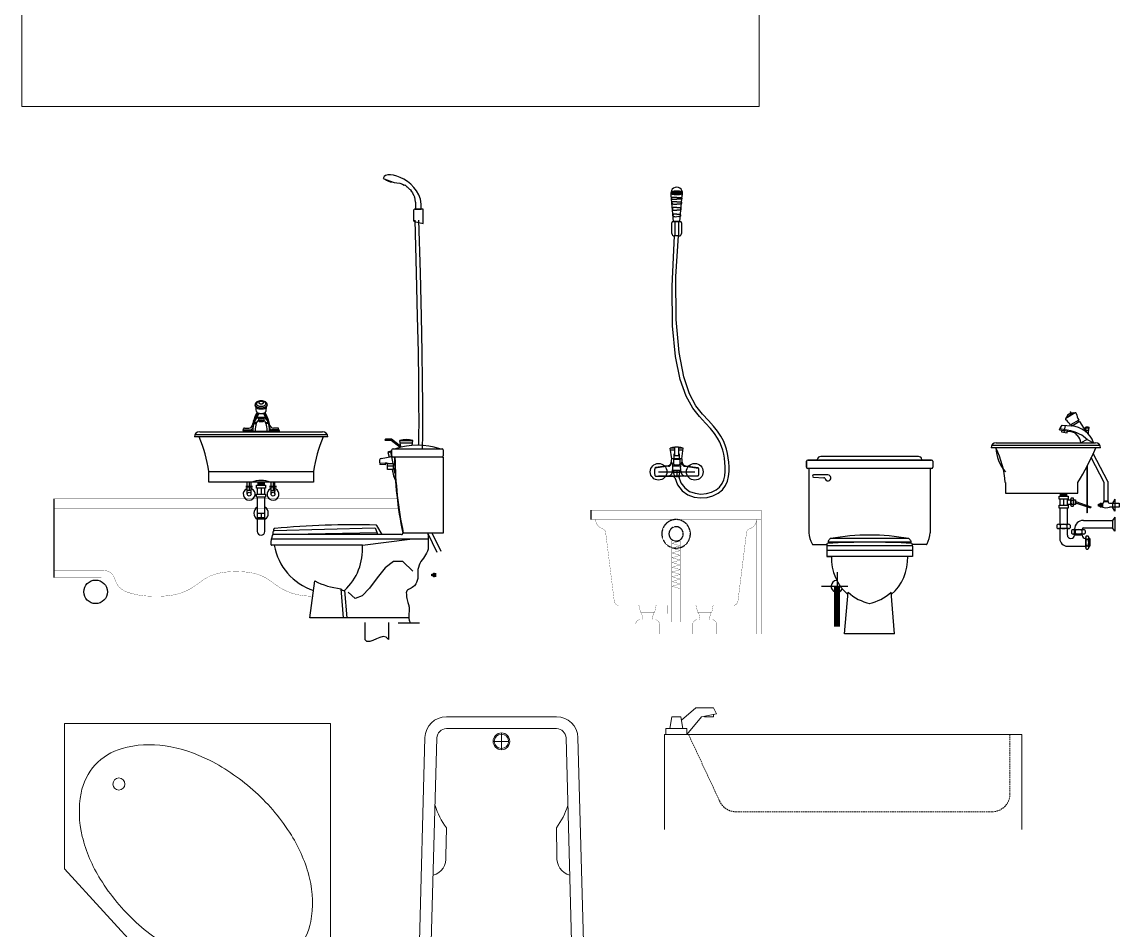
# Model space of a CAD drawing. Header units: inches. Extents: x 242965 to 445791, y 236206 to 423703.
# Drawn here: x 369662 to 374269, y 356805 to 360617 of the extents above; entities that cross this region are included whole.
import ezdxf

# ---------------------------------------------------------------- set-up
doc = ezdxf.new("R2010")
doc.units = ezdxf.units.IN
doc.header["$MEASUREMENT"] = 0
doc.linetypes.add('CENTER2', pattern=[562.5, 375, -62.5, 62.5, -62.5])
doc.linetypes.add('HIDDEN', pattern=[0.375, 0.25, -0.125])
doc.layers.add('8', color=253, linetype='Continuous', lineweight=20)
doc.layers.add('9', color=251, linetype='Continuous', lineweight=13)
for name, color, linetype in [('BATH', 8, 'Continuous'), ('GRID', 8, 'CENTER2'), ('PLUMB', 8, 'Continuous'), ('SANITARY', 8, 'Continuous'), ('WALL', 8, 'Continuous')]:
    doc.layers.add(name, color=color, linetype=linetype)
doc.styles.add('ATT', font='txt')

# ---------------------------------------------------------------- blocks, each defined once
blk = doc.blocks.new('ACAD285E')
at = {"layer": 'SANITARY', "const_width": 1}
for points in [[(-20, 520), (-735, 520)], [(-735, 520), (-735, 0)], [(-20, 480), (-735, 480)], [(-395, 390), (-360, 380), (-395, 370)], [(-395, 370), (-360, 360), (-395, 350)], [(-395, 350), (-360, 340), (-395, 330)], [(-395, 330), (-360, 320), (-395, 310)], [(-395, 310), (-360, 300), (-395, 290)], [(-395, 290), (-360, 280), (-395, 270)], [(-395, 270), (-360, 260), (-395, 250)], [(-395, 250), (-360, 240), (-395, 230)], [(-395, 230), (-360, 220), (-395, 210)], [(-395, 210), (-360, 200), (-395, 190)], [(-467.4, 90), (-497.4, 90), (-527.4, 90)], [(-287.6, 90), (-257.6, 90), (-227.6, 90)]]:
    blk.add_lwpolyline(points, dxfattribs=at)
for points in [[(-40, 480, -0.327533), (-68, 441.8, 0.293445), (-81.8, 425.2), (-117.8, 137.5, -0.378242), (-137.7, 120), (-377.5, 120), (-617.3, 120, -0.378242), (-637.2, 137.5), (-673.2, 425.2, 0.293445), (-687, 441.8, -0.327533), (-715, 480), (-715, 0)], [(-536.7, 120, -0.366629), (-531.7, 115.8), (-527.7, 91.7, 0.366629), (-525.7, 90), (-524.1, 90, -0.366629), (-522.1, 88.3), (-517.4, 60)], [(-458.2, 120, 0.366629), (-463.1, 115.8), (-467.1, 91.7, -0.366629), (-469.1, 90), (-470.7, 90, 0.366629), (-472.7, 88.3), (-477.4, 60)], [(-296.8, 120, -0.366629), (-291.9, 115.8), (-287.9, 91.7, 0.366629), (-285.9, 90), (-284.3, 90, -0.366629), (-282.3, 88.3), (-277.6, 60)], [(-218.3, 120, 0.366629), (-223.3, 115.8), (-227.3, 91.7, -0.366629), (-229.3, 90), (-230.9, 90, 0.366629), (-232.9, 88.3), (-237.6, 60)], [(-447.4, 0), (-447.4, 40, 0.414214), (-467.4, 60), (-497.4, 60), (-527.4, 60, 0.414214), (-547.4, 40), (-547.4, 0)], [(-307.6, 0), (-307.6, 40, -0.414214), (-287.6, 60), (-257.6, 60), (-227.6, 60, -0.414214), (-207.6, 40), (-207.6, 0)]]:
    blk.add_lwpolyline(points, format="xyb", dxfattribs=at)
for points in [[(-395, 390), (-395, 50), (-360, 50), (-360, 390)], [(-415, 120), (-415, 85), (-340, 85), (-340, 120)]]:
    blk.add_lwpolyline(points, close=True, dxfattribs=at)
at = {"layer": 'SANITARY', "linetype": 'HIDDEN'}
for radius in [60, 30]:
    blk.add_circle((-377.5, 420), radius, dxfattribs=at)
blk = doc.blocks.new('A$C0CCF2231')
at = {"layer": 'GRID'}
for p, q in [((1033.5, 259.8), (1033.5, 146.4)), ((968.6, 200), (1079.3, 200))]:
    blk.add_line(p, q, dxfattribs=at)
at = {"layer": 'PLUMB', "const_width": 25}
blk.add_lwpolyline([(1033.5, 200), (1033.5, 30.7)], dxfattribs=at)
at = {"layer": 'SANITARY'}
for p, q in [((346.5, 1730.7), (337.3, 1841.2)), ((373.5, 1730.7), (382.7, 1841.2)), ((340, 1680.7), (340, 1725.7)), ((345, 1730.7), (375, 1730.7)), ((373.5, 1730.7), (346.5, 1730.7)), ((353, 1670.7), (353, 1730.7)), ((367, 1730.7), (367, 1670.7)), ((380, 1725.7), (380, 1680.7)), ((370, 1670.7), (350, 1670.7)), ((2033.4, 927.6), (1994.1, 903.7)), ((2029.2, 928.6), (1995.1, 907.8)), ((2017.8, 928.1), (2000.8, 917.7)), ((2017.8, 928.1), (2029.2, 928.6)), ((2029.2, 928.6), (2030.8, 926.1)), ((1968.2, 860.3), (1978.7, 875.7)), ((1978.7, 875.7), (2017.5, 873)), ((2000.8, 917.7), (1995.1, 907.8)), ((1995.1, 907.8), (1996.6, 905.3)), ((2048, 897.9), (2013.8, 877.1)), ((2016.4, 878.7), (2020, 872.7)), ((2051.6, 891.9), (2020, 872.7)), ((2045.4, 896.3), (2049, 890.4)), ((2051.6, 891.9), (2077.6, 849.2)), ((1967.7, 857.3), (1968.2, 860.3)), ((1967.7, 857.3), (2014.1, 849.1)), ((2014.7, 852.1), (1968.2, 860.3)), ((1977.8, 855.6), (1976.4, 847.7)), ((1976.4, 847.7), (1999, 843.7)), ((1987.7, 845.7), (1992.8, 874.7)), ((1999, 843.7), (2000.4, 851.6)), ((2075.7, 865.7), (2075.7, 866.7)), ((2075.7, 866.7), (2091.7, 866.7)), ((2075.7, 865.7), (2091.7, 865.7)), ((2088.4, 853.7), (2079, 853.7)), ((2079.7, 853.7), (2079.7, 847.4)), ((2087.7, 853.7), (2087.7, 839.8)), ((2091.7, 865.7), (2091.7, 866.7)), ((1682.9, 791.7), (2137.1, 791.7)), ((1702, 802.7), (2118, 802.7)), ((2083.7, 815.7), (2056.7, 802.7)), ((2056.7, 802.7), (2110.7, 802.7)), ((2083.7, 815.7), (2110.7, 802.7)), ((352.5, 779.7), (333, 779.7)), ((339, 734.7), (333, 779.7)), ((352.5, 770.7), (334.2, 770.7)), ((387, 779.7), (367.5, 779.7)), ((385.8, 770.7), (367.5, 770.7)), ((381, 734.7), (387, 779.7)), ((1375, 745), (965, 745)), ((2140, 780.7), (1680, 780.7)), ((2154.5, 635.7), (2100, 740.7)), ((2170.5, 639.6), (2109.3, 757.5)), ((325.5, 703.6), (268.1, 695.4)), ((323.5, 706.2), (270.9, 698.6)), ((381, 734.7), (339, 734.7)), ((341.7, 678.4), (344.4, 699.6)), ((375.5, 704.7), (344.5, 704.7)), ((347.5, 733.2), (372.5, 733.2)), ((347.5, 713.2), (347.5, 733.2)), ((367.5, 708.2), (352.5, 708.2)), ((372.5, 733.2), (372.5, 713.2)), ((378.3, 678.4), (375.6, 699.6)), ((394.5, 703.6), (451.9, 695.4)), ((396.5, 706.2), (449.1, 698.6)), ((905, 700), (905, 725)), ((905, 725), (905, 700)), ((910, 730), (1430, 730)), ((1430, 730), (910, 730)), ((1430, 730), (910, 730)), ((1430, 695), (910, 695)), ((1430, 695), (910, 695)), ((915, 695), (915, 425)), ((1425, 695), (1425, 425)), ((1435, 725), (1435, 700)), ((2081.5, 701.4), (2081.5, 508.2)), ((2083.5, 705.3), (2083.5, 508.2)), ((271.4, 662.7), (345, 662.7)), ((284, 680.7), (436, 680.7)), ((345, 662.7), (284, 662.7)), ((377.3, 686.7), (342.8, 686.7)), ((345, 662.7), (349.5, 657.7)), ((371.4, 677.7), (348.6, 677.7)), ((349.5, 657.7), (352, 657.7)), ((369.4, 662.7), (350.6, 662.7)), ((350.6, 662.7), (369.4, 662.7)), ((360, 686.7), (360, 657.6)), ((370.5, 657.7), (368, 657.7)), ((375, 662.7), (370.5, 657.7)), ((448.6, 662.7), (375, 662.7)), ((995, 667.5), (935, 667.5)), ((935, 657.5), (978.2, 655.7)), ((1740, 635.7), (1740, 590.7)), ((2045, 590.7), (2045, 635.7)), ((2154.5, 557.7), (2154.5, 635.7)), ((2170.5, 639.6), (2170.5, 557.7)), ((1740, 590.7), (2045, 590.7)), ((1965.5, 565.7), (1965.5, 578.2)), ((1965.5, 578.2), (2003.5, 578.2)), ((2003.5, 565.7), (1965.5, 565.7)), ((1968.5, 565.7), (1968.5, 540.7)), ((1984.5, 565.7), (1984.5, 540.7)), ((2000, 563.2), (2015, 563.2)), ((2000.5, 540.7), (2000.5, 565.7)), ((2003.5, 578.2), (2003.5, 565.7)), ((2015, 540.1), (2015, 566.3)), ((2017.3, 570.7), (2024.4, 570.7)), ((2017.3, 561.9), (2024.4, 561.9)), ((2026.7, 566.3), (2026.7, 540.1)), ((2026.7, 563.2), (2035, 563.2)), ((2035, 563.2), (2035, 543.2)), ((2035.8, 555.5), (2099.2, 533.7)), ((2152.5, 557.7), (2152.5, 555.7)), ((2172.5, 557.7), (2152.5, 557.7)), ((2152.5, 555.7), (2172.5, 555.7)), ((2172.5, 555.7), (2172.5, 557.7)), ((2200, 565.7), (2190, 548.7)), ((2200, 565.7), (2200, 515.7)), ((1965.5, 528.2), (1965.5, 540.7)), ((1965.5, 540.7), (2003.5, 540.7)), ((2003.5, 528.2), (1965.5, 528.2)), ((1968.5, 528.2), (1968.5, 460.7)), ((2015, 543.2), (2000, 543.2)), ((2000.5, 460.7), (2000.5, 528.2)), ((2003.5, 540.7), (2003.5, 528.2)), ((2017.3, 544.4), (2024.4, 544.4)), ((2017.3, 535.7), (2024.4, 535.7)), ((2035, 543.2), (2026.7, 543.2)), ((2034.2, 550.8), (2097.5, 529)), ((2083.5, 508.2), (2081.5, 508.2)), ((2099.2, 533.7), (2097.5, 529)), ((2131.5, 536.7), (2131.5, 544.7)), ((2131.5, 544.7), (2135.5, 544.7)), ((2135.5, 536.7), (2131.5, 536.7)), ((2135.5, 544.7), (2139.5, 548.7)), ((2135.5, 544.7), (2135.5, 536.7)), ((2139.5, 532.7), (2135.5, 536.7)), ((2139.5, 548.7), (2143.5, 548.7)), ((2139.5, 548.7), (2139.5, 532.7)), ((2143.5, 532.7), (2139.5, 532.7)), ((2143.5, 548.7), (2143.5, 532.7)), ((2145.5, 548.7), (2145.5, 532.7)), ((2147.5, 548.7), (2147.5, 532.7)), ((2177.5, 548.7), (2217.5, 548.7)), ((2217.5, 532.7), (2177.5, 532.7)), ((2190, 548.7), (2190, 532.7)), ((2200, 515.7), (2190, 532.7)), ((2217.5, 548.7), (2217.5, 532.7)), ((2067.5, 476.7), (2190, 476.7)), ((2200, 490.7), (2190, 476.7)), ((2190, 476.7), (2190, 444.7)), ((2200, 490.7), (2200, 430.7)), ((1956.5, 456.9), (1956.5, 445.7)), ((1963.5, 460.7), (2005.5, 460.7)), ((2005.5, 441.9), (1963.5, 441.9)), ((1968.5, 441.9), (1968.5, 400.2)), ((1970.5, 456.9), (1970.5, 445.7)), ((1998.5, 456.9), (1998.5, 445.7)), ((2000.5, 415.2), (2000.5, 441.9)), ((2012.5, 456.9), (2012.5, 445.7)), ((2018.5, 433.9), (2018.5, 422.7)), ((2025.5, 437.7), (2067.5, 437.7)), ((2067.5, 418.9), (2025.5, 418.9)), ((2030.5, 415.2), (2030.5, 439.7)), ((2062.5, 415.2), (2030.5, 415.2)), ((2032.5, 433.9), (2032.5, 422.7)), ((2060.5, 433.9), (2060.5, 422.7)), ((2062.5, 415.2), (2062.5, 439.7)), ((2067.5, 444.7), (2190, 444.7)), ((2074.5, 433.9), (2074.5, 422.7)), ((2200, 430.7), (2190, 444.7)), ((933, 375), (992, 375)), ((1350, 370), (990, 370)), ((1341.5, 385), (998.5, 385)), ((1335, 400), (1005, 400)), ((1407, 375), (1348, 375)), ((2077.5, 363.2), (2077.5, 405.2)), ((2081.3, 412.2), (2086.8, 412.2)), ((2081.3, 398.2), (2086.8, 398.2)), ((2081.3, 370.2), (2086.8, 370.2)), ((2090.5, 405.2), (2090.5, 363.2)), ((2090.5, 400.2), (2095, 400.2)), ((2095, 400.2), (2095, 368.2)), ((990, 368.4), (990, 325)), ((1350, 350), (990, 350)), ((1350, 325), (990, 325)), ((990, 325), (1010, 325)), ((1350, 325), (1330, 325)), ((1350, 368.4), (1350, 325)), ((2000.5, 368.2), (2077.5, 368.2)), ((2081.3, 356.2), (2086.8, 356.2)), ((2090.5, 368.2), (2095, 368.2)), ((1065, 0), (1080, 175)), ((1275, 0), (1260, 175)), ((1275, 0), (1065, 0))]:
    blk.add_line(p, q, dxfattribs=at)
for points in [[(384, 1851.7, -0.211848), (382.7, 1848.8, -0.094525), (377, 1845.3, -0.051213), (369.8, 1843.4, -0.038544), (360, 1842.7, -0.038544), (350.2, 1843.4, -0.051213), (343, 1845.3, -0.094525), (337.3, 1848.8, -0.211848), (336, 1851.7, -0.211848), (337.3, 1854.5, -0.094525), (343, 1858, -0.051213), (350.2, 1859.9, -0.038544), (360, 1860.7, -0.038544), (369.8, 1859.9, -0.051213), (377, 1858, -0.094525), (382.7, 1854.5, -0.211848)], [(381.4, 1851.7, -0.109757), (375.9, 1848.1, -0.051213), (369.3, 1846.4, -0.038544), (360, 1845.7, -0.038544), (350.7, 1846.4, -0.051213), (344.1, 1848.1, -0.109757), (338.6, 1851.7, -0.109757), (344.1, 1855.2, -0.051213), (350.7, 1857, -0.038544), (360, 1857.7, -0.038544), (369.3, 1857, -0.051213), (375.9, 1855.2, -0.109757)], [(376.5, 1851.7, -0.037061), (374.9, 1850.9, -0.051213), (368.9, 1849.4, -0.038544), (360, 1848.7, -0.038544), (351.1, 1849.4, -0.051213), (345.1, 1850.9, -0.037061), (343.5, 1851.7, -0.037061), (345.1, 1852.4, -0.051213), (351.1, 1854, -0.038544), (360, 1854.7, -0.038544), (368.9, 1854, -0.051213), (374.9, 1852.4, -0.037061)]]:
    blk.add_lwpolyline(points, format="xyb", close=True, dxfattribs=at)
for points in [[(360, 1831.5), (355.5, 1831.8), (351.8, 1831.9), (348.8, 1832), (346.3, 1832), (344.3, 1832), (342.8, 1831.9), (341.6, 1831.8), (340.7, 1831.6), (340, 1831.5), (339.5, 1831.3), (339.1, 1831.1), (338.8, 1831), (338.6, 1830.7), (338.5, 1830.5), (338.5, 1830.3), (338.5, 1830), (338.5, 1829.7), (338.5, 1829.3), (338.5, 1829), (338.5, 1828.6), (338.6, 1828.3), (338.6, 1828), (338.6, 1827.6), (338.7, 1827.3), (338.7, 1827), (338.8, 1826.8), (338.8, 1826.5), (338.9, 1826.3), (339, 1826.1), (339.1, 1826), (339.3, 1825.8), (339.5, 1825.7), (339.7, 1825.7), (340.2, 1825.6), (341.2, 1825.6), (342.8, 1825.5), (345.3, 1825.4), (348.9, 1825.4), (353.7, 1825.2), (360, 1825.1)], [(360, 1813.7), (355.9, 1813.9), (352.5, 1814), (349.7, 1814.1), (347.4, 1814.1), (345.5, 1814), (344.1, 1813.8), (342.9, 1813.7), (342.1, 1813.5), (341.4, 1813.2), (340.9, 1813), (340.5, 1812.7), (340.2, 1812.4), (340.1, 1812), (340, 1811.7), (340, 1811.3), (340, 1810.9), (340, 1810.5), (340, 1810), (340, 1809.6), (340.1, 1809.1), (340.2, 1808.6), (340.3, 1808.1), (340.4, 1807.5), (340.6, 1807), (340.9, 1806.4), (341.4, 1805.9), (342.4, 1805.3), (343.9, 1804.9), (346.3, 1804.5), (349.6, 1804.3), (354.1, 1804.2), (360, 1804.3)], [(360, 1831.5), (364.5, 1831.8), (368.2, 1831.9), (371.2, 1832), (373.7, 1832), (375.7, 1832), (377.2, 1831.9), (378.4, 1831.8), (379.3, 1831.6), (380, 1831.5), (380.5, 1831.3), (380.9, 1831.1), (381.2, 1831), (381.4, 1830.7), (381.5, 1830.5), (381.5, 1830.3), (381.5, 1830), (381.5, 1829.7), (381.5, 1829.3), (381.5, 1829), (381.5, 1828.6), (381.4, 1828.3), (381.4, 1828), (381.4, 1827.6), (381.3, 1827.3), (381.3, 1827), (381.2, 1826.8), (381.2, 1826.5), (381.1, 1826.3), (381, 1826.1), (380.9, 1826), (380.7, 1825.8), (380.5, 1825.7), (380.3, 1825.7), (379.8, 1825.6), (378.8, 1825.6), (377.2, 1825.5), (374.7, 1825.4), (371.1, 1825.4), (366.3, 1825.2), (360, 1825.1)], [(360, 1813.7), (364.1, 1813.9), (367.5, 1814), (370.3, 1814.1), (372.6, 1814.1), (374.5, 1814), (375.9, 1813.8), (377.1, 1813.7), (377.9, 1813.5), (378.6, 1813.2), (379.1, 1813), (379.5, 1812.7), (379.8, 1812.4), (379.9, 1812), (380, 1811.7), (380, 1811.3), (380, 1810.9), (380, 1810.5), (380, 1810), (380, 1809.6), (379.9, 1809.1), (379.8, 1808.6), (379.7, 1808.1), (379.6, 1807.5), (379.4, 1807), (379.1, 1806.4), (378.6, 1805.9), (377.6, 1805.3), (376.1, 1804.9), (373.7, 1804.5), (370.4, 1804.3), (365.9, 1804.2), (360, 1804.3)], [(360, 1789.6), (356, 1789.6), (352.8, 1789.6), (350.3, 1789.6), (348.3, 1789.6), (346.7, 1789.5), (345.6, 1789.4), (344.8, 1789.2), (344.1, 1789), (343.6, 1788.6), (343.2, 1788.2), (342.8, 1787.8), (342.6, 1787.3), (342.4, 1786.7), (342.3, 1786.2), (342.2, 1785.6), (342.2, 1785.1), (342.2, 1784.5), (342.2, 1784), (342.2, 1783.5), (342.3, 1783), (342.3, 1782.5), (342.4, 1782), (342.5, 1781.6), (342.6, 1781), (342.7, 1780.5), (343.1, 1780), (343.8, 1779.6), (345.1, 1779.2), (347.2, 1778.9), (350.2, 1778.7), (354.4, 1778.6), (360, 1778.8)], [(360, 1762.4), (356.5, 1762.4), (353.8, 1762.5), (351.6, 1762.5), (349.9, 1762.5), (348.7, 1762.4), (347.8, 1762.4), (347.1, 1762.2), (346.6, 1762), (346.2, 1761.8), (345.8, 1761.4), (345.4, 1761), (345.2, 1760.6), (344.9, 1760.1), (344.7, 1759.6), (344.6, 1759.1), (344.5, 1758.6), (344.4, 1758.1), (344.4, 1757.6), (344.4, 1757), (344.4, 1756.5), (344.4, 1756), (344.5, 1755.5), (344.5, 1754.9), (344.6, 1754.3), (344.7, 1753.8), (345, 1753.2), (345.6, 1752.6), (346.8, 1752.2), (348.6, 1751.8), (351.3, 1751.6), (355.1, 1751.5), (360, 1751.6)], [(360, 1789.6), (364, 1789.6), (367.2, 1789.6), (369.7, 1789.6), (371.7, 1789.6), (373.3, 1789.5), (374.4, 1789.4), (375.2, 1789.2), (375.9, 1789), (376.4, 1788.6), (376.8, 1788.2), (377.2, 1787.8), (377.4, 1787.3), (377.6, 1786.7), (377.7, 1786.2), (377.8, 1785.6), (377.8, 1785.1), (377.8, 1784.5), (377.8, 1784), (377.8, 1783.5), (377.7, 1783), (377.7, 1782.5), (377.6, 1782), (377.5, 1781.6), (377.4, 1781), (377.3, 1780.5), (376.9, 1780), (376.2, 1779.6), (374.9, 1779.2), (372.8, 1778.9), (369.8, 1778.7), (365.6, 1778.6), (360, 1778.8)], [(360, 1762.4), (363.5, 1762.4), (366.2, 1762.5), (368.4, 1762.5), (370.1, 1762.5), (371.3, 1762.4), (372.2, 1762.4), (372.9, 1762.2), (373.4, 1762), (373.8, 1761.8), (374.2, 1761.4), (374.6, 1761), (374.8, 1760.6), (375.1, 1760.1), (375.3, 1759.6), (375.4, 1759.1), (375.5, 1758.6), (375.6, 1758.1), (375.6, 1757.6), (375.6, 1757), (375.6, 1756.5), (375.6, 1756), (375.5, 1755.5), (375.5, 1754.9), (375.4, 1754.3), (375.3, 1753.8), (375, 1753.2), (374.4, 1752.6), (373.2, 1752.2), (371.4, 1751.8), (368.7, 1751.6), (364.9, 1751.5), (360, 1751.6)], [(367.3, 662.7), (377.9, 634), (394, 612.8), (414.1, 598.4), (436.9, 590.2), (460.9, 587.3), (484.6, 589.2), (506.7, 595.1), (525.6, 604.4), (540.3, 616.5), (550.9, 630.8), (558, 646.8), (562.2, 664.2), (564, 682.4), (563.9, 700.9), (562.4, 719.4), (560.1, 737.3), (557.4, 754.4), (553.8, 770.9), (548.8, 787.4), (541.7, 804.3), (532, 822), (519, 841.1), (502.3, 862), (481.1, 885.3), (455.5, 912.2), (427.5, 947.7), (399.6, 997.7), (374.4, 1068.1), (354.4, 1164.8), (342.2, 1293.5), (340.3, 1460.2), (351.3, 1670.7)], [(352.3, 657.2), (363.7, 626.3), (382.7, 601.2), (406.6, 584.1), (433.2, 574.5), (460.6, 571.2), (487.4, 573.3), (512.3, 580.1), (534.3, 590.9), (551.9, 605.4), (564.8, 622.6), (573.3, 641.6), (578.1, 661.5), (580, 681.6), (579.9, 701.6), (578.3, 721.1), (576, 739.6), (573.1, 757.4), (569.3, 775), (563.8, 792.9), (556.1, 811.2), (545.6, 830.4), (531.9, 850.6), (514.5, 872.4), (492.9, 896.2), (467.7, 922.7), (441, 957.3), (414.3, 1007.3), (389.9, 1079.7), (370.2, 1181.6), (358.2, 1319.6), (356.3, 1500.1), (367.3, 1670.7)], [(370, 755.7), (370, 733.2), (350, 733.2), (350, 755.7), (352.5, 755.7)], [(367.5, 755.7), (370, 755.7)], [(0, 520), (0, 480)]]:
    blk.add_lwpolyline(points, dxfattribs=at)
for points in [[(2036.1, 839.6, 0.221977), (2036, 839.2, 0.091057), (2036.4, 838.2, 0.047824), (2037, 837.2, 0.035684), (2038.1, 836.1, 0.035684), (2039.4, 835.2, 0.047824), (2040.4, 834.7, 0.091057), (2041.5, 834.5, 0.221977), (2041.9, 834.6, 0.221977)], [(2036.2, 839.6, 0.221977), (2036.1, 839.2, 0.091057), (2036.5, 838.2, 0.047824), (2037.1, 837.3, 0.035684), (2038.2, 836.2, 0.035684), (2039.5, 835.3, 0.047824), (2040.5, 834.8, 0.091057), (2041.5, 834.6, 0.221977), (2041.8, 834.7, 0.221977)]]:
    blk.add_lwpolyline(points, format="xyb", dxfattribs=at)
blk.add_lwpolyline([(367.5, 785.7), (367.5, 748.2), (352.5, 748.2), (352.5, 785.7)], close=True, dxfattribs=at)
for centre in [(284, 680.7), (436, 680.7)]:
    blk.add_circle(centre, 35, dxfattribs=at)
for centre, radius, start, end in [((360, 1851.7), 24, 348.5846, 191.4154), ((287.5, 1837), 50, 4.7636, 11.4154), ((432.5, 1837), 50, 168.5846, 175.2364), ((345, 1725.7), 5, 90, 180), ((375, 1725.7), 5, 360, 90), ((350, 1680.7), 10, 180, 270), ((370, 1680.7), 10, 270, 360), ((2034.9, 925.1), 3, 7.7431, 121.3287), ((2139.4, 946.9), 103.7, 191.6674, 208.1769), ((1995.6, 901.2), 3, 121.3287, 234.9143), ((1928.3, 818.4), 103.7, 34.4805, 50.99), ((2005.2, 798.2), 51.8, 5, 80), ((1990.4, 722.3), 132, 45, 79.3836), ((2010, 766), 107.2, 20, 86), ((2083.7, 848.5), 19.9, 66.2609, 113.7391), ((2058.5, 855), 20.3, 357.1625, 31.8014), ((2079, 854), 0.3, 177.1625, 270), ((2088.4, 854), 0.3, 270, 2.8375), ((2108.9, 855), 20.3, 148.1986, 182.8375), ((360, 691.6), 92.2, 94.6683, 107.0374), ((360, 691.6), 92.2, 72.9626, 85.3317), ((1702, 780.7), 22, 90, 180), ((2118, 780.7), 22, 0, 90), ((965, 730), 15, 90, 170.4059), ((1375, 730), 15, 9.5941, 90), ((1363.5, 609.8), 377.3, 3.9256, 26.9187), ((1868.4, 790), 168.6, 183.1761, 220.4267), ((751.3, 1396.8), 1501, 329.5329, 335.7674), ((316.3, 682.5), 49.8, 163.758, 182.1194), ((271.3, 695.6), 3, 98.1841, 163.758), ((321.4, 721), 15, 278.1841, 333.959), ((323.4, 718.4), 15, 278.1841, 339.7951), ((297.6, 732.6), 41.4, 333.959, 2.87), ((312.6, 722.4), 26.5, 339.7951, 356.2685), ((-77.4, 530.2), 457.7, 23.2403, 24.8854), ((319.6, 702.7), 25, 352.875, 18.8303), ((352.5, 713.2), 5, 180, 270), ((367.5, 713.2), 5, 270, 360), ((378.1, 704.3), 3, 159.444, 187.125), ((400.4, 702.7), 25, 161.1697, 187.125), ((797.4, 530.2), 457.7, 155.1146, 156.7597), ((422.4, 732.6), 41.4, 177.13, 206.041), ((407.4, 722.4), 26.5, 183.7315, 200.2049), ((396.6, 718.4), 15, 200.2049, 261.8159), ((398.6, 721), 15, 206.041, 261.8159), ((448.7, 695.6), 3, 16.242, 81.8159), ((403.7, 682.5), 49.8, 357.8806, 16.242), ((910, 725), 5, 90, 180), ((910, 725), 5, 90, 180), ((910, 700), 5, 180, 270), ((910, 700), 5, 180, 270), ((947.3, 733), 3, 270, 350.4059), ((1392.7, 733), 3, 189.5941, 270), ((1430, 725), 5, 0, 90), ((1430, 700), 5, 270, 0), ((316.3, 678.8), 49.8, 177.8806, 196.3115), ((271.4, 665.7), 3, 196.3115, 270), ((323.9, 680.7), 18, 270, 352.875), ((405.9, 684.7), 59.5, 178.0969, 185.0112), ((348.6, 679.7), 2, 185.0112, 270), ((349.1, 675.7), 2, 90, 189.0271), ((405.9, 684.7), 59.5, 189.0271, 201.7202), ((314.1, 684.7), 59.5, 338.176, 350.9729), ((370.9, 675.7), 2, 350.9729, 90), ((371.4, 679.7), 2, 270, 354.9888), ((314.1, 684.7), 59.5, 354.9888, 1.9031), ((396.1, 680.7), 18, 187.125, 270), ((448.6, 665.7), 3, 270, 343.6885), ((403.7, 678.8), 49.8, 343.6885, 2.1194), ((935, 662.5), 5, 90, 270), ((978, 650.7), 5, 14.2156, 87.6141), ((995, 655), 12.5, 194.2156, 90), ((2020.3, 566.3), 5.26, 123.6428, 236.3572), ((2032.5, 553.2), 17.5, 150.0098, 209.9902), ((2021.5, 566.3), 5.26, 303.6428, 56.3572), ((2009.2, 553.2), 17.5, 330.0098, 29.9902), ((2147.5, 555.7), 7, 270, 0), ((2177.5, 555.7), 7, 180, 270), ((2020.3, 540.1), 5.26, 123.6428, 236.3572), ((2021.5, 540.1), 5.26, 303.6428, 56.3572), ((2162.5, 564.7), 35.4, 244.9271, 295.0729), ((2067.5, 439.7), 37, 90, 180), ((1035.5, 433.9), 120.8, 184.2251, 207.7316), ((1170, -500), 915, 79.6604, 100.3396), ((1304.5, 433.9), 120.8, 332.2684, 355.7749), ((1963.5, 452.3), 8.41, 33.6428, 146.3572), ((1963.5, 450.3), 8.41, 213.6428, 326.3572), ((1984.5, 432.7), 28, 60.0098, 119.9902), ((1984.5, 469.9), 28, 240.0098, 299.9902), ((2005.5, 452.3), 8.41, 33.6428, 146.3572), ((2005.5, 450.3), 8.41, 213.6428, 326.3572), ((2015.5, 415.2), 15, 180, 0), ((2025.5, 429.3), 8.41, 33.6428, 146.3572), ((2025.5, 427.3), 8.41, 213.6428, 326.3572), ((2046.5, 409.7), 28, 60.0098, 119.9902), ((2046.5, 446.9), 28, 240.0098, 299.9902), ((2067.5, 429.3), 8.41, 33.6428, 146.3572), ((2067.5, 427.3), 8.41, 213.6428, 326.3572), ((2067.5, 439.7), 5, 90, 180), ((2077.5, 415.2), 15, 180, 270), ((933, 380), 5, 207.7316, 270), ((1030.7, 368.5), 40.7, 167.0315, 180.0995), ((994, 376.9), 3, 93.5715, 167.0315), ((1158, -2251.3), 2636.3, 89.7392, 93.5715), ((998.5, 388), 3, 148.7432, 270), ((1030.7, 368.5), 40.7, 130.2744, 148.7432), ((1006.3, 397.2), 3, 100.3396, 130.2744), ((1182, -2251.3), 2636.3, 86.4285, 90.2608), ((1333.7, 397.2), 3, 49.7256, 79.6604), ((1309.3, 368.5), 40.7, 31.2568, 49.7256), ((1341.5, 388), 3, 270, 31.2568), ((1346, 376.9), 3, 12.9685, 86.4285), ((1309.3, 368.5), 40.7, 359.9005, 12.9685), ((1407, 380), 5, 270, 332.2684), ((2000.5, 400.2), 32, 180, 270), ((2085.9, 405.2), 8.41, 123.6428, 236.3572), ((2105.5, 384.2), 28, 150.0098, 209.9902), ((2085.9, 363.2), 8.41, 123.6428, 236.3572), ((2082.1, 405.2), 8.41, 303.6428, 56.3572), ((2062.5, 384.2), 28, 330.0098, 29.9902), ((2082.1, 363.2), 8.41, 303.6428, 56.3572), ((1210.9, 316.9), 201.1, 177.6913, 229.0512), ((1129.1, 316.9), 201.1, 310.9488, 2.3087), ((1033.5, 200), 25, 96.5563, 330.6432), ((1210.9, 316.9), 193.1, 227.2983, 258.2519), ((1129.1, 316.9), 193.1, 281.7481, 312.7017)]:
    blk.add_arc(centre, radius, start, end, dxfattribs=at)
blk.add_point((2013.7, 930.7), dxfattribs=at)
blk.add_solid([(2000.5, 578.2), (2000.5, 590.7), (1968.5, 578.2), (1968.5, 590.7)], dxfattribs=at)
at = {"layer": 'WALL', "xscale": -1}
blk.add_blockref('ACAD285E', (-20, 0), dxfattribs=at)
blk = doc.blocks.new('ACAD1342')
at = {"layer": 'BATH'}
for p, q in [((-11, 75), (-18, 59.6)), ((18, 59.6), (-18, 59.6)), ((-18, 59.6), (-18, 56.6)), ((18, 56.6), (-18, 56.6)), ((-17, 81.4), (-17, 69.9)), ((-11.5, 52.9), (-11.5, 45)), ((11, 75), (-11, 75)), ((11, 75), (18, 59.6)), ((11.5, 52.9), (11.5, 45)), ((17, 81.4), (17, 69.9)), ((18, 59.6), (18, 56.6)), ((-76, 5), (-73.4, 12.9)), ((-76, 5), (-35, 5)), ((-76, 5), (-76, 0)), ((-76, 3), (76, 3)), ((76, 0), (-76, 0)), ((-73.6, 8), (-45.4, 8)), ((-70.5, 15), (-51.7, 15)), ((-26.2, 38), (-26.2, 34)), ((-24.2, 38), (-24.2, 34)), ((24.2, 38), (24.2, 34)), ((26.2, 38), (26.2, 34)), ((76, 5), (35, 5)), ((35, 5), (76, 5)), ((73.6, 8), (45.4, 8)), ((70.5, 15), (51.7, 15)), ((76, 5), (73.4, 12.9)), ((76, 5), (76, 0))]:
    blk.add_line(p, q, dxfattribs=at)
for points in [[(-25.6, 115, 0.15881), (-23.9, 109.9, 0.10644), (-18.1, 104.7, 0.071505), (-10.3, 101.7, 0.057845), (0, 100.5, 0.057845), (10.3, 101.7, 0.071505), (18.1, 104.7, 0.10644), (23.9, 109.9, 0.15881), (25.6, 115, 0.15881), (23.9, 120.1, 0.10644), (18.1, 125.3, 0.071505), (10.3, 128.3, 0.057845), (0, 129.5, 0.057845), (-10.3, 128.3, 0.071505), (-18.1, 125.3, 0.10644), (-23.9, 120.1, 0.15881)], [(-20, 117.6, 0.169777), (-18.8, 114, 0.10504), (-14.1, 110.2, 0.066937), (-8.1, 108, 0.053082), (0, 107.2, 0.053082), (8.1, 108, 0.066937), (14.1, 110.2, 0.10504), (18.8, 114, 0.169777), (20, 117.6, 0.169777), (18.8, 121.1, 0.10504), (14.1, 124.9, 0.066937), (8.1, 127.1, 0.053082), (0, 128, 0.053082), (-8.1, 127.1, 0.066937), (-14.1, 124.9, 0.10504), (-18.8, 121.1, 0.169777)], [(-10, 122.3, 0.169777), (-9.4, 120.5, 0.10504), (-7.1, 118.6, 0.066937), (-4, 117.5, 0.053082), (0, 117.1, 0.053082), (4, 117.5, 0.066937), (7.1, 118.6, 0.10504), (9.4, 120.5, 0.169777), (10, 122.3, 0.169777), (9.4, 124, 0.10504), (7.1, 125.9, 0.066937), (4, 127, 0.053082), (0, 127.5, 0.053082), (-4, 127, 0.066937), (-7.1, 125.9, 0.10504), (-9.4, 124, 0.169777)], [(-11.5, 45, 0.302182), (-11.1, 44.5, 0.056318), (-8.1, 43.6, 0.025038), (-4.7, 43.2, 0.017953), (0, 43, 0.017953), (4.7, 43.2, 0.025038), (8.1, 43.6, 0.056318), (11.1, 44.5, 0.302182), (11.5, 45, 0.302182), (11.1, 45.5, 0.056318), (8.1, 46.4, 0.025038), (4.7, 46.8, 0.017953), (0, 47, 0.017953), (-4.7, 46.8, 0.025038), (-8.1, 46.4, 0.056318), (-11.1, 45.5, 0.302182)], [(-20.2, 36.5, 0.174705), (-20.6, 37.3, 0.104203), (-21.7, 38.2, 0.064948), (-23.2, 38.7, 0.051099), (-25.2, 39, 0.051099), (-27.3, 38.7, 0.064948), (-28.8, 38.2, 0.104203), (-29.9, 37.3, 0.174705), (-30.2, 36.5, 0.174705), (-29.9, 35.6, 0.104203), (-28.8, 34.7, 0.064948), (-27.3, 34.2, 0.051099), (-25.2, 34, 0.051099), (-23.2, 34.2, 0.064948), (-21.7, 34.7, 0.104203), (-20.6, 35.6, 0.174705)], [(-9.7, 45, 0.034475), (-8, 44.6, 0.025038), (-4.7, 44.2, 0.017953), (0, 44, 0.017953), (4.7, 44.2, 0.025038), (8, 44.6, 0.034475), (9.7, 45, 0.034475), (8, 45.4, 0.025038), (4.7, 45.8, 0.017953), (0, 46, 0.017953), (-4.7, 45.8, 0.025038), (-8, 45.4, 0.034475)], [(20.2, 36.5, -0.174705), (20.6, 37.3, -0.104203), (21.7, 38.2, -0.064948), (23.2, 38.7, -0.051099), (25.2, 39, -0.051099), (27.3, 38.7, -0.064948), (28.8, 38.2, -0.104203), (29.9, 37.3, -0.174705), (30.2, 36.5, -0.174705), (29.9, 35.6, -0.104203), (28.8, 34.7, -0.064948), (27.3, 34.2, -0.051099), (25.2, 34, -0.051099), (23.2, 34.2, -0.064948), (21.7, 34.7, -0.104203), (20.6, 35.6, -0.174705)]]:
    blk.add_lwpolyline(points, format="xyb", close=True, dxfattribs=at)
for points in [[(-22.2, 102.9, 0.070941), (-18.1, 99.7, 0.071505), (-10.3, 96.7, 0.057845), (0, 95.5, 0.057845), (10.3, 96.7, 0.071505), (18.1, 99.7, 0.070941), (22.2, 102.9, 0.15881)], [(-20, 86.8, 0.169777), (-18.8, 83.3, 0.10504), (-14.1, 79.5, 0.066937), (-8.1, 77.3, 0.053082), (0, 76.4, 0.053082), (8.1, 77.3, 0.066937), (14.1, 79.5, 0.10504), (18.8, 83.3, 0.169777), (20, 86.8, 0.169777)], [(11.5, 52.9, 0.302182), (11.1, 53.4, 0.056318), (8.1, 54.3, 0.025038), (4.7, 54.7, 0.017953), (0, 54.9, 0.017953), (-4.7, 54.7, 0.025038), (-8.1, 54.3, 0.056318), (-11.1, 53.4, 0.302182), (-11.5, 52.9, 0.302182)], [(-24.2, 38, 0.02776), (-25.2, 38, 0.02776), (-26.2, 38, 0.064948)], [(24.2, 38, -0.02776), (25.2, 38, -0.02776), (26.2, 38, -0.064948)]]:
    blk.add_lwpolyline(points, format="xyb", dxfattribs=at)
for centre, radius, start, end in [((-107.3, 82.6), 87.5, 2.006, 20.5314), ((107.3, 82.6), 87.5, 159.4686, 177.994), ((24.6, 27.2), 59.6, 126.6278, 168.308), ((-2.1, 30.9), 32.8, 119.0609, 165.3293), ((146.5, -8.7), 186.7, 151.1253, 163.9114), ((11.5, 24.5), 44.6, 132.5063, 161.9765), ((11.5, 24.5), 43.6, 132.5063, 161.9765), ((11.5, 24.5), 33.6, 132.5063, 161.9765), ((-24.6, 27.2), 59.6, 11.692, 53.3722), ((-11.5, 24.5), 33.6, 18.0235, 47.4937), ((-146.5, -8.7), 186.7, 16.0886, 28.8747), ((2.1, 30.9), 32.8, 14.6707, 60.9391), ((-11.5, 24.5), 43.6, 18.0235, 47.4937), ((-11.5, 24.5), 44.6, 18.0235, 47.4937), ((-73.6, 9), 1, 161.5651, 270), ((-70.5, 12), 3, 90, 161.5651), ((-51.7, 30), 15, 270, 348.7672), ((-45.4, 18), 10, 270, 354.1187), ((67.1, 6.4), 106.1, 161.9765, 168.7672), ((67.1, 6.4), 103.1, 161.9765, 174.1187), ((67.1, 6.4), 102.1, 161.9765, 180.7922), ((67.1, 6.4), 92.1, 161.9765, 180.7922), ((-67.1, 6.4), 92.1, 359.2078, 18.0235), ((-67.1, 6.4), 102.1, 359.2078, 18.0235), ((-67.1, 6.4), 103.1, 5.8813, 18.0235), ((-67.1, 6.4), 106.1, 11.2328, 18.0235), ((45.4, 18), 10, 185.8813, 270), ((51.7, 30), 15, 191.2328, 270), ((70.5, 12), 3, 18.4349, 90), ((73.6, 9), 1, 270, 18.4349)]:
    blk.add_arc(centre, radius, start, end, dxfattribs=at)
blk = doc.blocks.new('A$C420C6B73')
at = {"layer": 'BATH'}
for p, q in [((612, 881), (1128, 881)), ((1150, 859), (590, 859)), ((592.9, 870), (1147.1, 870)), ((650, 714), (1090, 714)), ((650, 669), (650, 714)), ((1090, 714), (1090, 669)), ((1090, 669), (650, 669)), ((812, 619), (812, 669)), ((820, 669), (820, 654)), ((820, 646.5), (820, 634)), ((828, 619), (828, 669)), ((851, 644), (851, 656.5)), ((851, 656.5), (889, 656.5)), ((889, 656.5), (889, 644)), ((912, 619), (912, 669)), ((920, 669), (920, 654)), ((920, 646.5), (920, 634)), ((928, 619), (928, 669)), ((0, 599), (0, 269)), ((830, 634), (810, 634)), ((889, 644), (851, 644)), ((851, 606.5), (851, 619)), ((851, 619), (889, 619)), ((889, 606.5), (851, 606.5)), ((854, 644), (854, 619)), ((854, 606.5), (854, 462.5)), ((870, 644), (870, 619)), ((886, 619), (886, 644)), ((886, 462.5), (886, 606.5)), ((889, 619), (889, 606.5)), ((910, 634), (930, 634)), ((854, 539), (886, 539)), ((886, 520.3), (854, 520.3)), ((886, 513.8), (854, 513.8)), ((870, 539), (870, 520.3))]:
    blk.add_line(p, q, dxfattribs=at)
at = {"layer": 'BATH', "const_width": 1}
for points in [[(1441.5, 599), (0, 599)], [(1446.7, 559), (0, 559)], [(200, 299), (0, 299)], [(200, 299), (222, 296.8), (236.8, 290.8), (246.4, 281.7), (252.7, 270.4), (257.6, 257.7), (263.1, 244.5), (271.2, 231.6), (283.7, 219.9), (302.2, 209.9), (325.9, 201.9), (353.4, 195.9), (383.6, 191.9), (415.1, 190), (446.7, 190.1), (477.1, 192.3), (505, 196.5), (529.5, 202.8), (550.7, 210.8), (569.3, 219.9), (585.8, 229.9), (600.8, 240.1), (614.7, 250.2), (628.1, 259.7), (641.7, 268.2), (655.7, 275.3), (670.3, 281), (685.4, 285.5), (700.8, 288.9), (716.6, 291.4), (732.6, 292.9), (748.8, 293.8), (765, 294), (781.2, 293.8), (797.4, 292.9), (813.4, 291.4), (829.2, 288.9), (844.6, 285.5), (859.7, 281), (874.3, 275.3), (888.3, 268.2), (901.9, 259.7), (915.3, 250.2), (929.2, 240.1), (944.2, 229.9), (960.7, 219.9), (979.3, 210.8), (1000.5, 202.8), (1025, 196.5), (1052.9, 192.3), (1083.3, 190.1), (1086.7, 190.1)], [(198.5, 269), (0, 269)]]:
    blk.add_lwpolyline(points, dxfattribs=at)
at = {"layer": 'BATH'}
for centre, radius in [((820, 619), 8), ((920, 619), 8), ((175, 209), 49.5)]:
    blk.add_circle(centre, radius, dxfattribs=at)
for centre, radius, start, end in [((612, 859), 22, 90, 180), ((1128, 859), 22, 0, 90), ((96.3, 639.3), 558.7, 7.6862, 23.1581), ((1643.7, 639.3), 558.7, 156.8419, 172.3138), ((870, 566.1), 110.4, 68.7607, 111.2393), ((820, 619), 25, 113.5782, 66.4218), ((920, 619), 25, 113.5782, 66.4218), ((870, 539), 30, 122.231, 237.769), ((870, 539), 30, 302.231, 57.769), ((870, 462.5), 16, 180, 0)]:
    blk.add_arc(centre, radius, start, end, dxfattribs=at)
for points in [[(805, 646.5), (805, 654), (835, 646.5), (835, 654)], [(886, 656.5), (886, 669), (854, 656.5), (854, 669)], [(935, 646.5), (935, 654), (905, 646.5), (905, 654)]]:
    blk.add_solid(points, dxfattribs=at)
at = {"layer": 'SANITARY'}
for p, q in [((1382.5, 1944.7), (1428.1, 1926.9)), ((1510, 1809.7), (1510, 1768.6)), ((1550, 1814.7), (1515, 1814.7)), ((1517.5, 1814.7), (1542.5, 1814.7)), ((1550, 1754.7), (1550, 1814.7)), ((1513.8, 1763.8), (1550, 1754.7)), ((1418, 849.7), (1392.5, 849.7)), ((1416.3, 844.7), (1392.5, 844.7)), ((1453.2, 815.4), (1416.3, 844.7)), ((1456.2, 819.4), (1418, 849.7)), ((1453, 843.7), (1507, 843.7)), ((1456.7, 816.2), (1453, 843.7)), ((1454.2, 834.7), (1505.8, 834.7)), ((1504.4, 823.9), (1507, 843.7)), ((1401.8, 794.5), (1419, 797.9)), ((1401.8, 794.5), (1407.6, 775.3)), ((1413.5, 796.8), (1423.2, 747.2)), ((1419, 779.7), (1419, 804.7)), ((1424, 809.7), (1630, 809.7)), ((1635, 804.7), (1635, 779.7)), ((1367, 762.2), (1366.5, 753.9)), ((1369.2, 750.7), (1368.7, 743.3)), ((1391, 741.7), (1368.7, 743.3)), ((1369.2, 750.7), (1419.3, 747.2)), ((1374, 768.7), (1419.5, 777.6)), ((1391.5, 749.2), (1391, 741.7)), ((1425, 737.2), (1400, 737.2)), ((1407.3, 776.2), (1419.1, 778.6)), ((1630, 774.7), (1424, 774.7)), ((1425, 746.8), (1430.6, 746.4)), ((1430.6, 745.1), (1425, 744)), ((1425, 742.2), (1430, 742.2)), ((1635, 774.7), (1635, 454.7)), ((1425, 727.2), (1430, 727.2)), ((1427.1, 727.2), (1430.7, 709)), ((1347.4, 476.4), (924.9, 464.8)), ((1359.9, 449.7), (1352.3, 472.9)), ((1378.2, 449.7), (1356.4, 486.9)), ((1570, 429.7), (912.8, 429.7)), ((1459.9, 449.7), (920.7, 449.7)), ((921.6, 449.8), (1357.1, 458.4)), ((1295, 404.7), (1495, 429.7)), ((1635, 454.7), (1465, 454.7)), ((1609.5, 374.7), (1570, 454.7)), ((1625.5, 378.4), (1588, 454.7)), ((1295, 404.7), (915.3, 404.7)), ((1586.5, 275.7), (1586.5, 283.7)), ((1586.5, 283.7), (1590.5, 283.7)), ((1590.5, 283.7), (1594.5, 287.7)), ((1590.5, 283.7), (1590.5, 275.7)), ((1594.5, 287.7), (1598.5, 287.7)), ((1594.5, 287.7), (1594.5, 271.7)), ((1598.5, 287.7), (1598.5, 271.7)), ((1600.5, 287.7), (1600.5, 271.7)), ((1602.5, 287.7), (1602.5, 271.7)), ((1075, 99.7), (1095, 254.7)), ((1590.5, 275.7), (1586.5, 275.7)), ((1594.5, 271.7), (1590.5, 275.7)), ((1598.5, 271.7), (1594.5, 271.7)), ((1204.3, 222.2), (1215, 99.2)), ((1220, 214.7), (1230, 100.5)), ((1490, 99.7), (1075, 99.7)), ((1305, 79.7), (1305, 8.8)), ((1405, 79.7), (1405, 8.8))]:
    blk.add_line(p, q, dxfattribs=at)
for points in [[(1542.5, 1814.7), (1542.6, 1836.6), (1539.1, 1856.8), (1532.4, 1875.2), (1523.1, 1891.8), (1511.7, 1906.6), (1498.6, 1919.7), (1484.4, 1931), (1469.5, 1940.6), (1454.5, 1948.4), (1439.7, 1954.3), (1425.7, 1958.2), (1412.9, 1960.1), (1401.7, 1959.8), (1392.7, 1957.2), (1386.1, 1952.2), (1382.5, 1944.7)], [(1428.1, 1926.9), (1440.2, 1926.2), (1451.9, 1923.8), (1463, 1919.9), (1471.1, 1915.9)], [(1481.2, 1909.6), (1482.9, 1908.4), (1491.5, 1901.1), (1494.4, 1897.9)], [(1498.4, 1893.5), (1498.9, 1892.9)], [(1501.8, 1888.8), (1505.1, 1884.1), (1509.9, 1874.7), (1510.3, 1873.6)], [(1513.4, 1865.1), (1515.9, 1855.4), (1517.4, 1845.9)], [(1518.1, 1836.8), (1518.3, 1828.5), (1518, 1821), (1517.5, 1814.7)], [(1532.4, 824.7), (1532.8, 863.4), (1533.1, 922.5), (1532.9, 997.9), (1532, 1093.9), (1530.2, 1214.8), (1527.2, 1364.7), (1522.9, 1548), (1516.9, 1768.8)], [(1548.2, 809.7), (1548.3, 816.3), (1548.8, 863.3), (1549.1, 922.4), (1548.9, 998), (1548, 1094.1), (1546.2, 1215), (1543.2, 1365.1), (1538.9, 1548.4), (1532.9, 1769.2)], [(1420.3, 722.2), (1426.3, 696.2), (1434.2, 676.4)], [(1506.4, 296.2), (1464.8, 336.4), (1426.3, 336.6), (1390.5, 309.7), (1356.9, 268.1), (1325, 224.5), (1294.4, 191.5), (1264.7, 181.7), (1235.5, 207.8)], [(1405, 8.8), (1394.7, 19.1), (1382.2, 21.2), (1368.3, 17.7), (1353.8, 11.2), (1339.4, 4.4), (1325.9, 0), (1314.2, 0.6), (1305, 8.8)]]:
    blk.add_lwpolyline(points, dxfattribs=at)
blk.add_lwpolyline([(1425, 747.2), (1425, 722.2), (1400, 722.2), (1400, 747.2)], close=True, dxfattribs=at)
for points in [[(1570, 454.7, -0.028195), (1572, 397.7, -0.078435), (1568.1, 379.3, -0.080784), (1551.2, 350.5, 0.076513), (1533.2, 320.3, 0.121367), (1527.9, 283.7, -0.12462), (1522.5, 248, -0.127563), (1509.5, 231, -0.058339), (1488.5, 218.2)], [(1479.7, 204.6, 0.012512), (1480, 193.9, 0.039633), (1481.6, 181.2, 0.030451), (1487.5, 159.5, -0.045591), (1491.1, 144.8, -0.075183), (1491, 125.1, 0.057956), (1490, 99.7, 0.042047), (1491.1, 92.9, 0.021031), (1495, 79.7)]]:
    blk.add_lwpolyline(points, format="xyb", dxfattribs=at)
for centre, radius, start, end in [((1419.7, 1971.9), 42.2, 225.6447, 271.7604), ((1470.3, 1903.4), 12.5, 29.7041, 86.2603), ((1494.3, 1890.2), 7.67, 349.2543, 88.8893), ((1506.3, 1866.2), 8.44, 336.3088, 61.5245), ((1512.5, 1840.7), 7.52, 318.5373, 50.7232), ((1515, 1809.7), 5, 90, 180), ((1515, 1768.6), 5, 180, 255.9638), ((1392.5, 847.2), 2.5, 90, 270), ((1480, 755.6), 92.2, 72.9626, 107.0374), ((1420.7, 760.4), 39, 92.4479, 118.9624), ((1424, 804.7), 5, 90, 180), ((1527, 529.2), 295.5, 71.657, 108.343), ((1630, 804.7), 5, 0, 90), ((1369.5, 753.7), 3, 176, 270), ((1374, 761.7), 7, 90, 176), ((1393.8, 723.7), 25.6, 66.9271, 95.0851), ((1424, 779.7), 5, 180, 270), ((3109.8, 796.5), 1680, 180.744, 191.7045), ((3109.8, 796.5), 1679, 180.744, 191.7469), ((3109.8, 796.5), 1678, 180.744, 191.754), ((1630, 779.7), 5, 270, 0), ((933.2, 456), 14, 155.0622, 206.4967), ((925, 459.8), 5, 91.5675, 155.0622), ((930.8, 467.5), 9.03, 143.0049, 198.1806), ((927.6, 470), 5, 97.0791, 143.0049), ((1259.6, -3060.9), 3551.5, 88.5053, 95.374), ((1347.6, 471.4), 5, 18.0817, 91.5675), ((1352.1, 484.3), 5, 30.4236, 88.5053), ((1068.4, 399.5), 158.5, 162.827, 176.1911), ((921.8, 444.8), 5, 91.9662, 162.827), ((1459.9, 454.7), 5, 270, 11.7045), ((915.3, 409.7), 5, 176.1911, 270), ((1165.1, 446.5), 243.7, 189.8749, 252.0131), ((1062, 386.9), 233.7, 312.5408, 4.3773), ((1236.8, 531.4), 310.9, 242.873, 264.0044), ((1218, 230.7), 16.2, 211.88, 277.0847), ((1494.7, 204.6), 15, 114.7364, 179.855)]:
    blk.add_arc(centre, radius, start, end, dxfattribs=at)
at = {"layer": 'WALL'}
blk.add_line((1445, 79), (1535, 79), dxfattribs=at)
at = {"layer": 'PLUMB'}
blk.add_blockref('ACAD1342', (870, 881), dxfattribs=at)
blk = doc.blocks.new('BONTAM1500X700-1')
for p, q in [((87.5, 321), (1130.9, 349.5)), ((88.9, 271.1), (1150, 300)), ((0, -231.1), (0, 231.1)), ((50, -231.1), (50, 231.1)), ((585.6, 233.2), (466.6, 231.3)), ((68.3, 0), (138.3, 0)), ((103.3, 35), (103.3, -30)), ((1150, -300), (88.9, -271.1)), ((585.6, -233.2), (466.6, -231.3)), ((1130.9, -349.5), (87.5, -321))]:
    blk.add_line(p, q)
for radius in [35, 30]:
    blk.add_circle((103.3, 0), radius)
for centre, radius, start, end in [((1150, 0), 350, 266.8756, 93.1244), ((90, 231.1), 90, 91.5622, 180), ((265.6, -49.5), 345.3, 54.3996, 71.912), ((593.8, 307.7), 74.9, 263.7235, 343.6053), ((1041.9, -204.2), 506.6, 68.7188, 81.7499), ((1150, 0), 300, 266.8756, 93.1244), ((90, 231.1), 40, 91.5622, 180), ((1051.2, 1.4), 318.6, 303.2276, 56.7724), ((90, -231.1), 90, 180, 268.4378), ((90, -231.1), 40, 180, 268.4378), ((265.6, 49.5), 345.3, 288.088, 305.6004), ((593.8, -307.7), 74.9, 16.3947, 96.2765), ((1077.4, 40.7), 339.9, 276.2946, 295.8939)]:
    blk.add_arc(centre, radius, start, end)
blk = doc.blocks.new('15PTUB05')
at = {"color": 0, "linetype": 'ByBlock'}
for p, q in [((0, 48), (22, 48)), ((0, 0), (0, 48)), ((44, 24), (22, 48)), ((44, 0), (44, 24)), ((0, 0), (44, 0))]:
    blk.add_line(p, q, dxfattribs=at)
blk.add_lwpolyline([(38.926801, 6.847484, 0.139889), (41.256997, 11.50409, 0.107118), (41.060931, 18.651714, 0.079812), (38.056144, 25.756055, 0.067459), (32.133082, 32.872453, 0.067459), (24.529461, 38.155514, 0.079812), (17.191136, 40.532359, 0.107118), (10.053468, 40.107326, 0.139889), (5.616677, 37.381764, 0.139889), (3.286481, 32.725158, 0.107118), (3.482547, 25.577534, 0.079812), (6.487334, 18.473194, 0.067459), (12.410396, 11.356796, 0.067459), (20.014017, 6.073735, 0.079812), (27.352342, 3.696889, 0.107118), (34.49001, 4.121923, 0.139889)], format="xyb", close=True, dxfattribs=at)
blk.add_circle((35, 10), 1, dxfattribs=at)
at = {"color": 0, "linetype": 'ByBlock', "style": 'ATT'}
for tag, p, flags in [('ITEM', (0, -12), 3), ('ROOM_NUMBER', (0, -21), 1)]:
    blk.add_attdef(tag, p, '', height=6, dxfattribs=dict(at, flags=flags))
blk = doc.blocks.new('A$C30EF2158')
for p, q in [((5.21, 20.46), (2.81, 18.36)), ((8.21, 20.46), (5.21, 20.46)), ((8.21, 20.46), (8.71, 19.46)), ((0.88, 16.96), (1.21, 18.96)), ((1.21, 18.96), (2.71, 18.96)), ((2.71, 18.96), (3.05, 16.96)), ((6.21, 18.96), (3.71, 15.96)), ((8.71, 19.46), (6.21, 18.96)), ((6.71, 18.96), (6.71, 19.06)), ((6.71, 18.96), (8.21, 18.96)), ((8.21, 18.96), (8.21, 19.36)), ((0.21, 16.96), (3.71, 16.96)), ((0.21, 15.96), (0.21, 16.96)), ((3.71, 16.96), (3.71, 15.96))]:
    blk.add_line(p, q)
blk.add_lwpolyline([(0, 0), (0, 16), (60, 16), (60, 0)])
at = {"linetype": 'HIDDEN'}
blk.add_lwpolyline([(4, 16), (9.22, 4.82, 0.300021), (11.98, 3), (55, 3, 0.414214), (58, 6), (58, 16)], format="xyb", dxfattribs=at)

msp = doc.modelspace()

# ---------------------------------------------------------------- linework, layer by layer
at = {"layer": '8'}
msp.add_lwpolyline([(369662.031, 366779.006), (372758.344, 366779.006), (372758.344, 360262.778), (369662.031, 360262.778)], close=True, dxfattribs=at)

# ---------------------------------------------------------------- block references
at = {"layer": '9'}
for name, p in [('A$C420C6B73', (369796.377, 358015.967)), ('A$C0CCF2231', (372051.356, 358048.254))]:
    msp.add_blockref(name, p, dxfattribs=at)
at = {"layer": '9', "xscale": 25, "yscale": 25, "zscale": 25}
msp.add_blockref('A$C30EF2158', (372360.816, 357226.753), dxfattribs=at)
at = {"layer": '9', "xscale": -1, "rotation": 90}
msp.add_blockref('BONTAM1500X700-1', (371675.481, 357700.676), dxfattribs=at)
at = {"layer": '9', "xscale": 25.40000000002328, "yscale": 25.40000000002328, "zscale": 25.40000000002328, "rotation": 180}
msp.add_blockref('15PTUB05', (370958.33, 357672.171), dxfattribs=at)

doc.saveas('drawing.dxf')
